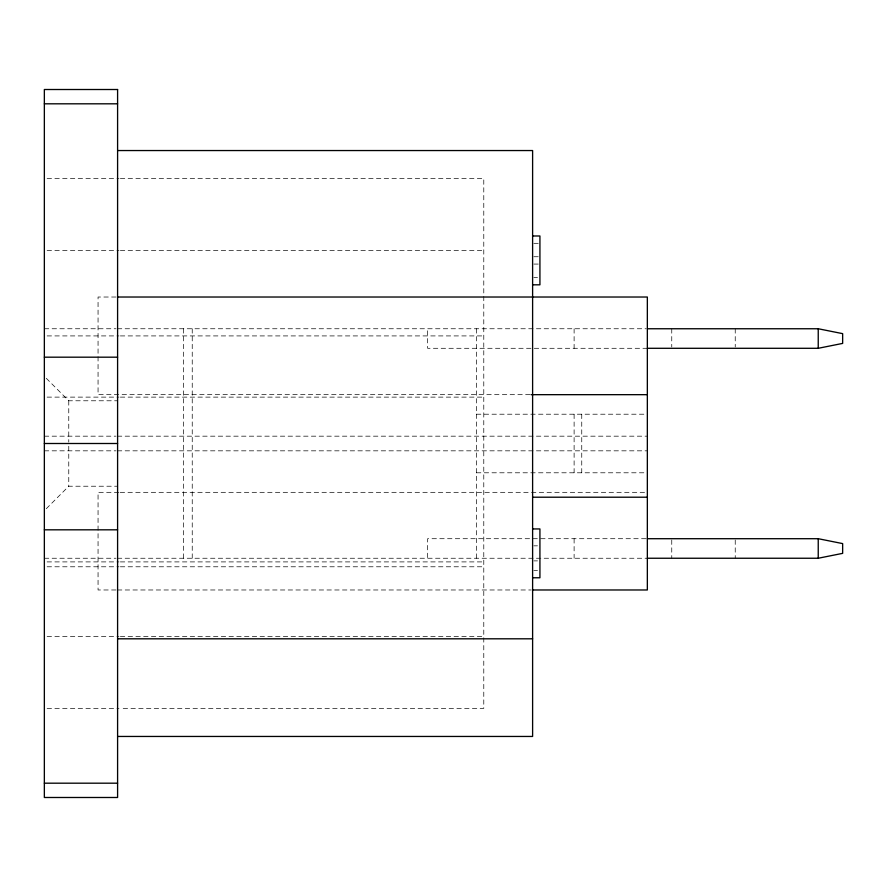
<?xml version="1.0" encoding="UTF-8"?>
<svg xmlns="http://www.w3.org/2000/svg" width="887" height="887" viewBox="0 0 887 887"><rect width="100%" height="100%" fill="white"/><g stroke="black" fill="none" stroke-linecap="round" stroke-linejoin="round"><path stroke-width="0.67" stroke-dasharray="4.43 3.33" d="M46.301 508.683L68.765 486.22L117.594 486.22M47.111 178.62L118.969 178.62M120.355 178.62L483.781 178.62L483.781 708.38L120.355 708.38M533.83 243.315L539.928 243.315M47.111 250.644L118.969 250.644M120.355 250.644L483.781 250.644M533.83 256.742L539.928 256.742M533.83 264.071L539.928 264.071M533.83 277.498L537.489 277.498M116.053 297.023L98.058 297.023L98.058 394.671L532.61 394.671M44.35 328.755L115.997 328.755M117.372 328.755L645.969 328.755M47.111 335.918L118.969 335.918M120.355 335.918L483.781 335.918M647.344 348.292L427.634 348.292L427.634 328.755M47.111 397.121L118.969 397.121M120.355 397.121L483.781 397.121M46.301 378.317L68.765 400.78L117.594 400.78M476.452 414.207L644.616 414.207M44.35 436.171L115.997 436.171M117.372 436.171L647.344 436.171M44.35 450.829L115.997 450.829M117.372 450.829L647.344 450.829M476.452 472.793L644.616 472.793M118.814 492.329L98.058 492.329L98.058 589.977L116.053 589.977M120.2 492.329L647.344 492.329M645.969 538.708L427.634 538.708L427.634 558.245M533.83 545.838L537.489 545.838M44.35 558.245L115.997 558.245M117.372 558.245L647.344 558.245M533.83 560.883L537.489 560.883M47.111 561.903L118.969 561.903M120.355 561.903L483.781 561.903M47.111 566.782L118.969 566.782M120.355 566.782L483.781 566.782M533.83 570.452L537.489 570.452M117.428 589.977L531.224 589.977M47.111 636.356L118.969 636.356M120.355 636.356L483.781 636.356M47.111 708.38L118.969 708.38M735.234 328.755L735.234 346.983M735.234 540.017L735.234 558.245M671.758 328.755L671.758 346.983M671.758 540.017L671.758 558.245M581.75 414.207L581.75 472.793M574.111 328.755L574.111 348.292M574.111 414.207L574.111 472.793M574.111 538.708L574.111 558.245M476.452 328.755L476.452 558.245M192.235 328.755L192.235 558.245M183.498 328.755L183.498 558.245M68.765 400.78L68.765 442.114M68.765 446.261L68.765 486.22"/><path stroke-width="1.33" d="M647.344 348.292L818.235 348.292L842.65 343.402L842.65 333.645L818.235 328.755L647.344 328.755M647.344 558.245L818.235 558.245L842.65 553.355L842.65 543.598L818.235 538.708L647.344 538.708M44.35 103.812L117.594 103.812M117.594 150.546L532.61 150.546L532.61 736.454L117.594 736.454M532.61 235.986L539.928 235.986L539.928 284.816L532.61 284.816M117.594 297.023L647.344 297.023L647.344 589.977L532.61 589.977M44.35 357.184L117.594 357.184M531.125 394.671L647.344 394.671M44.35 443.5L117.594 443.5M532.61 497.208L647.344 497.208M532.61 528.94L539.928 528.94L539.928 577.77L532.61 577.77M44.35 529.816L117.594 529.816M117.594 638.806L532.61 638.806M44.35 783.188L117.594 783.188M818.235 328.755L818.235 348.292M818.235 538.708L818.235 558.245M117.594 89.509L44.35 89.509L44.35 797.491L117.594 797.491L117.594 89.509"/></g></svg>
